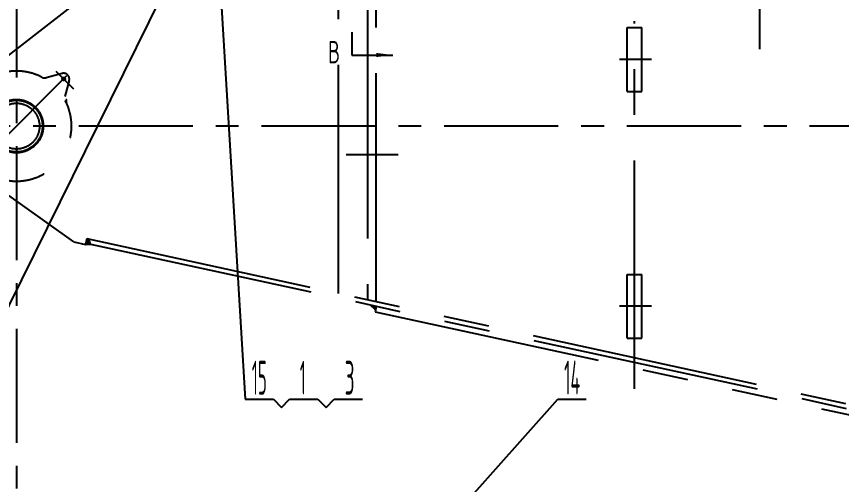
# Model space of a CAD drawing. Header units: millimetres. Extents: x 0 to 16800, y -462 to 11880.
# Drawn here: x 3570 to 7182, y 5580 to 7630 of the extents above; entities that cross this region are included whole.
import ezdxf
from ezdxf.enums import TextEntityAlignment as Align

# ---------------------------------------------------------------- set-up
doc = ezdxf.new("R2010")
doc.units = ezdxf.units.MM
doc.header["$LTSCALE"] = 400
doc.linetypes.add('G', pattern=[2, 1.25, -0.25, 0.25, -0.25])
doc.linetypes.add('K', pattern=[2.5, 1.25, -0.25, 0.25, -0.25, 0.25, -0.25])
for name, color, linetype in [('01', 7, 'Continuous'), ('02', 1, 'Continuous'), ('05', 4, 'G'), ('07', 6, 'K'), ('11', 3, 'Continuous')]:
    doc.layers.add(name, color=color, linetype=linetype)
doc.styles.get("Standard").update_dxf_attribs({"font": 'isocp', "width": 0.707, "bigfont": 'intecad.shx'})

# ---------------------------------------------------------------- blocks, each defined once
blk = doc.blocks.new('dfgd')
at = {"layer": '07', "linetype": 'K', "ltscale": 2}
h = blk.add_hatch(color=6, dxfattribs=at)
h.paths.add_polyline_path([(4994, 7785), (4972.8, 7783.6), (4978.2, 7808.9), (4986, 7807.2), (4986, 7807.2)])
h.paths.add_polyline_path([(4981.8, 7787.7), (4994, 7785), (4986, 7807.2)])
for points in [[(4994, 7785), (4981.8, 7787.7), (4972.8, 7783.6)], [(6245.8, 7512.9), (6219.9, 7518.6), (6242.2, 7496.6)]]:
    blk.add_hatch(color=6, dxfattribs=at).paths.add_polyline_path(points)
at = {"layer": '05', "ltscale": 2}
for p, q in [((7376.3, 7150.9), (7376.3, 8761.8)), ((6113.9, 8176.6), (6341.9, 8176.6))]:
    blk.add_line(p, q, dxfattribs=at)
at = {"layer": '07', "color": 6, "linetype": 'K', "ltscale": 2}
for p, q in [((4921.8, 8834.6), (4507, 8512.4)), ((6080.8, 7569.2), (6080.8, 8809.6)), ((6207.8, 8809.6), (6207.8, 7541.6)), ((6245.8, 7533.3), (6245.8, 8809.6)), ((7344.3, 8453.6), (7344.3, 8733.6)), ((7344.3, 8733.6), (7408.3, 8733.6)), ((7408.3, 8453.6), (7408.3, 8733.6)), ((7451.3, 8593.6), (7310.4, 8593.6)), ((4870.8, 8532.2), (4800.2, 8513.3)), ((4842.8, 8542.5), (4919.9, 8465.4)), ((4890.4, 8521.2), (4461.2, 8092)), ((4901.4, 8501.6), (4882.5, 8431)), ((7344.3, 8453.6), (7408.3, 8453.6)), ((4921.8, 7794.6), (4515.7, 8084.2)), ((4978.2, 7808.9), (4972.8, 7783.6)), ((4978.2, 7808.9), (9390.4, 6849.9)), ((4981.8, 7787.7), (4986, 7807.2)), ((4986, 7807.2), (4994, 7785)), ((4921.8, 7794.6), (4972.8, 7783.6)), ((4972.8, 7783.6), (4981.8, 7787.7)), ((4972.8, 7783.6), (4994, 7785)), ((4981.8, 7787.7), (9384.1, 6830.8)), ((7344.3, 7372.4), (7344.3, 7652.4)), ((7344.3, 7652.4), (7408.3, 7652.4)), ((7408.3, 7372.4), (7408.3, 7652.4)), ((6242.2, 7496.6), (6219.9, 7518.6)), ((6245.8, 7512.9), (6240.5, 7488.5)), ((6240.5, 7488.5), (9409.6, 6799.7)), ((7451.3, 7512.4), (7310.4, 7512.4)), ((7344.3, 7372.4), (7408.3, 7372.4))]:
    blk.add_line(p, q, dxfattribs=at)
for centre, radius in [((4877.3, 8508), 6.5), ((4670.8, 8301.6), 117), ((4670.8, 8301.6), 113.5), ((4670.8, 8301.6), 100.5)]:
    blk.add_circle(centre, radius, dxfattribs=at)
for centre, radius, start, end in [((4670.8, 8301.6), 241, 62.4631, 27.5369), ((4877.3, 8508), 25, 345, 105), ((4793.8, 8537.4), 25, 242.4631, 285), ((4912.8, 8412), 25, 162, 204.5369)]:
    blk.add_arc(centre, radius, start, end, dxfattribs=at)

msp = doc.modelspace()

# ---------------------------------------------------------------- linework, layer by layer
at = {"layer": '01'}
msp.add_line((5037.5644, 7561.1918), (5037.5644, 7461.1918), dxfattribs=at)
at = {"layer": '02'}
for p, q in [((4356.8158, 8026.7591), (3332.8554, 5953.6145)), ((4448.8842, 7984.6359), (4570.9246, 5953.6145)), ((5037.5644, 7461.1918), (5217.5644, 7461.1918)), ((4570.9246, 5953.6145), (4694.9246, 5953.6145)), ((4694.9246, 5953.6145), (4730.28, 5918.2591)), ((4730.28, 5918.2591), (4765.6353, 5953.6145)), ((4757.615, 4628.5879), (5940.5219, 5954.5976)), ((4765.6353, 5953.6145), (4889.6353, 5953.6145)), ((4889.6353, 5953.6145), (4924.9907, 5918.2591)), ((4924.9907, 5918.2591), (4960.346, 5953.6145)), ((4960.346, 5953.6145), (5084.346, 5953.6145)), ((5940.5219, 5954.5976), (6064.5219, 5954.5976))]:
    msp.add_line(p, q, dxfattribs=at)
msp.add_lwpolyline([(5217.5644, 7461.1918, 0, 18, 0), (5145.5644, 7461.1918, 0, 0, 0)], format="xyseb", dxfattribs=at)
at = {"layer": '05', "color": 142, "linetype": 'G'}
msp.add_line((6823.7048, 9370.6298), (6823.7048, 7487.4753), dxfattribs=at)
at = {"layer": '05'}
for p, q in [((3569.8048, 7862.3347), (3569.8048, 650.4287)), ((8342.2266, 7149.9449), (3244.7212, 7149.9449))]:
    msp.add_line(p, q, dxfattribs=at)

# ---------------------------------------------------------------- block references
at = {"layer": '01', "color": 7, "linetype": 'Continuous'}
msp.add_blockref('dfgd', (-1100.9745, -1151.6207), dxfattribs=at)

# ---------------------------------------------------------------- texts
at = {"layer": '11', "width": 0.707}
msp.add_text('B', height=98, dxfattribs=at).set_placement((4933.6994, 7395.4532), align=Align.BOTTOM_LEFT)
at = {"layer": '11'}
for s, height, width, p, p2 in [('15', 148.49242, 0.406555, (4599.9799, 5973.6145), (4665.8694, 5973.6145)), ('1', 148.4924, 0.483505, (4810.647, 5973.6145), (4835.7759, 5973.6145)), ('3', 148.4924, 0.49162, (5006.8986, 5973.6145), (5050.0734, 5973.6145)), ('14', 148.49242, 0.409855, (5967.5272, 5974.5976), (6037.5166, 5974.5976))]:
    msp.add_text(s, height=height, dxfattribs=dict(at, width=width)).set_placement(p, p2, align=Align.FIT)

doc.saveas('drawing.dxf')
